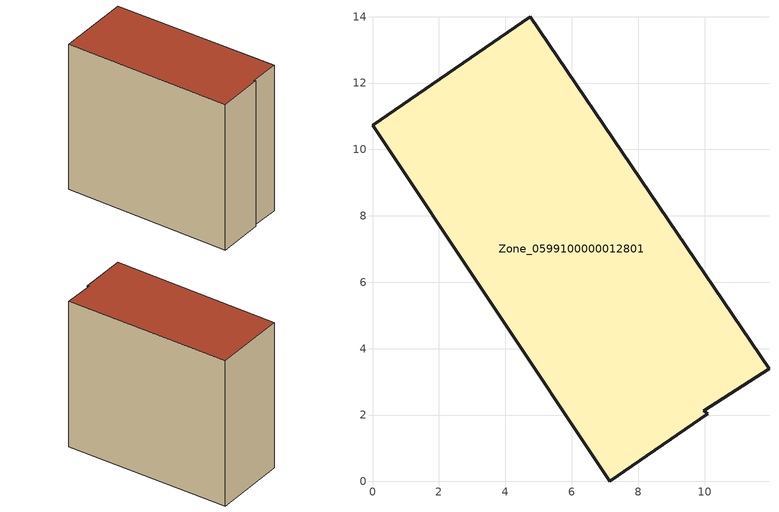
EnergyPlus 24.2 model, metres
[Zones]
Zone_0599100000012801
 floor ground (C_G): 0,10.73 4.75,14 11.94,3.4 9.98,2.13 10.1,2.04 7.15,0 z0
 wall outside (C_F): 4.75,14 0,10.73 7.15,0 10.1,2.04 9.98,2.13 11.94,3.4 4.75,14 z0:11.52
 roof outside (C_R): 10.1,2.04 9.98,2.13 11.94,3.4 4.75,14 0,10.73 7.15,0 z11.52
[BUILDING]
Pand.0599100000012801: North Axis=0; Terrain=City; Loads Convergence Tolerance Value=0.04; Temperature Convergence Tolerance Value=0.4; Solar Distribution=FullExterior; Maximum Number of Warmup Days=25; Minimum Number of Warmup Days=1
[Site:Location]
Rotterdam.The.Hague.AP_ZH_NLD Design_Conditions: Latitude=51.96; Longitude=4.45; Time Zone=1; Elevation=-4.5
[SITE:GROUNDTEMPERATURE:BUILDINGSURFACE]
18, 18, 18, 18, 18, 18, 18, 18, 18, 18, 18, 18
[MATERIAL] Thermal Absorptance=0.9; Solar Absorptance=0.7; Visible Absorptance=0.7
Name | Roughness | Thickness | Conductivity | Density | Specific Heat
G.TI.1946 | MediumSmooth | 0.15 | 1 | 540 | 1210
F.TI.1946 | Rough | 0.3 | 0.857143 | 1920 | 840
R.TI.1946 | MediumRough | 0.2 | 0.1 | 1500 | 1000
[CONSTRUCTION]
C_G: G.TI.1946
C_F: F.TI.1946
C_R: R.TI.1946
[ZONE]
Zone_0599100000012801: Type=1; Multiplier=1; Ceiling Height=Autocalculate; Volume=Autocalculate; Floor Area=autocalculate; Part of Total Floor Area=Yes
[ZONEINFILTRATION:DESIGNFLOWRATE]
Infil_Zone_0599100000012801: Zone or ZoneList or Space or SpaceList=Zone_0599100000012801; Schedule=AlwaysOn; Design Flow Rate Calculation Method=Flow/Area; Flow Rate per Floor Area=0.003; Constant Term Coefficient=1; Temperature Term Coefficient=0; Velocity Term Coefficient=0; Velocity Squared Term Coefficient=0
[HVACTEMPLATE:ZONE:IDEALLOADSAIRSYSTEM]
Zone_0599100000012801: Maximum Heating Supply Air Temperature=50; Minimum Cooling Supply Air Temperature=13; Maximum Heating Supply Air Humidity Ratio=0.0156; Minimum Cooling Supply Air Humidity Ratio=0.0077; Heating Limit=NoLimit; Cooling Limit=NoLimit; Dehumidification Control Type=ConstantSensibleHeatRatio; Cooling Sensible Heat Ratio=0.7; Dehumidification Setpoint=60; Humidification Control Type=None; Humidification Setpoint=30; Outdoor Air Method=None; Outdoor Air Flow Rate per Person=0.00944; Outdoor Air Flow Rate per Zone Floor Area=0; Outdoor Air Flow Rate per Zone=0; Demand Controlled Ventilation Type=None; Outdoor Air Economizer Type=NoEconomizer; Heat Recovery Type=None; Sensible Heat Recovery Effectiveness=0.7; Latent Heat Recovery Effectiveness=0.65
[ZONECONTROL:THERMOSTAT]
ThermostatControl_Zone_0599100000012801: Zone or ZoneList=Zone_0599100000012801; Control Type Schedule=DualSetpointControlType; Control 1=Thermostat_Zone_0599100000012801; Temperature Difference Between Cutout And Setpoint=0
[THERMOSTATSETPOINT:DUALSETPOINT]
Thermostat_Zone_0599100000012801: Heating Setpoint Temperature Schedule=HeatingSetpoint_Zone_0599100000012801; Cooling Setpoint Temperature Schedule=CoolingSetpoint_Zone_0599100000012801
[SCHEDULE:COMPACT]
HeatingSetpoint_Zone_0599100000012801: Through: 12/31, For: AllDays, Until: 24:00, 21
CoolingSetpoint_Zone_0599100000012801: Through: 12/31, For: AllDays, Until: 24:00, 24
DualSetpointControlType: Through: 12/31, For: AllDays, Until: 24:00, 4
AlwaysOn: Through: 12/31, For: AllDays, Until: 24:00, 1
